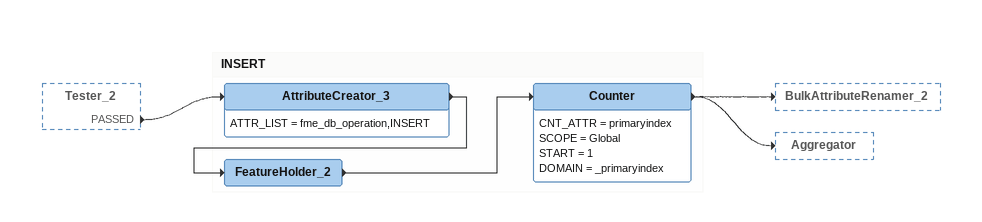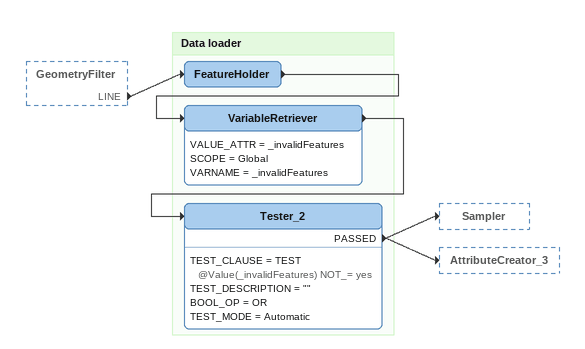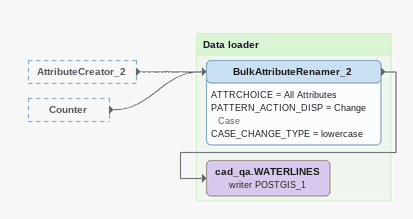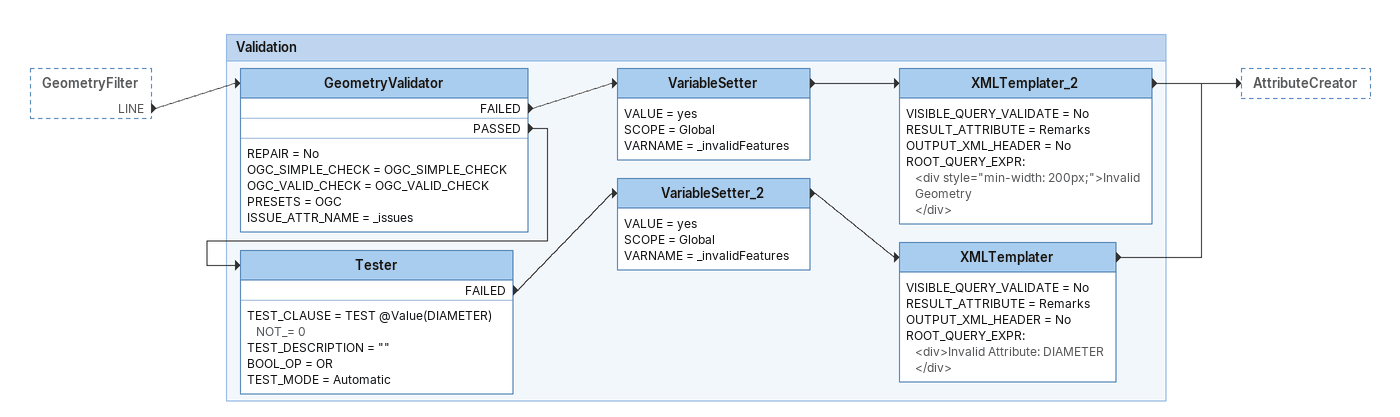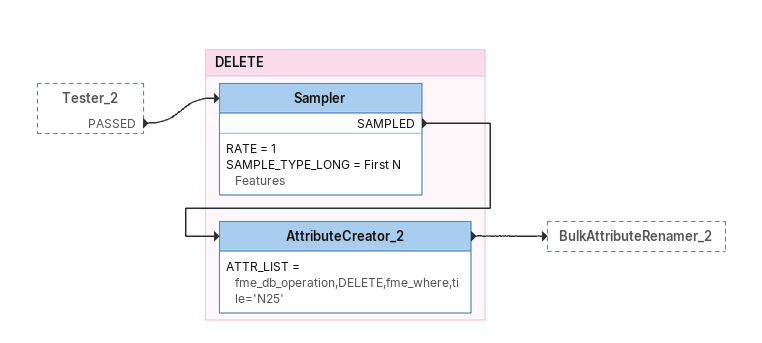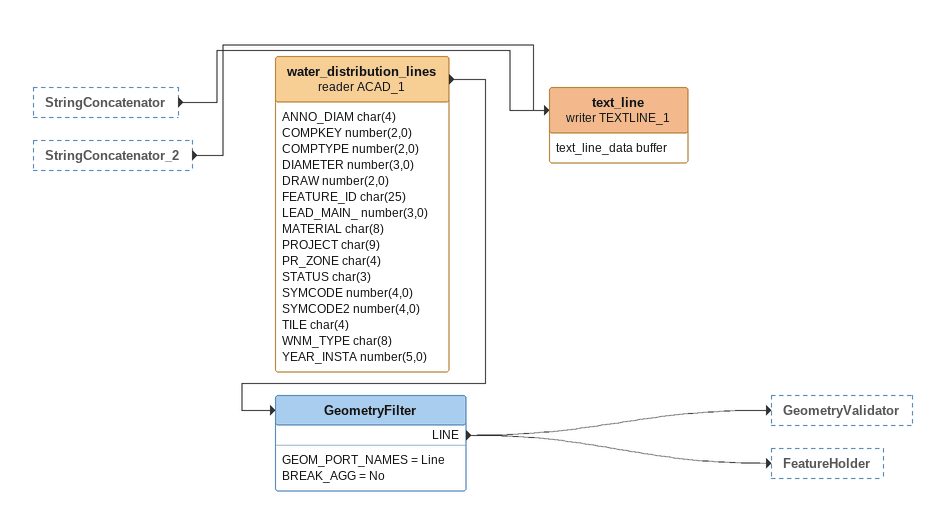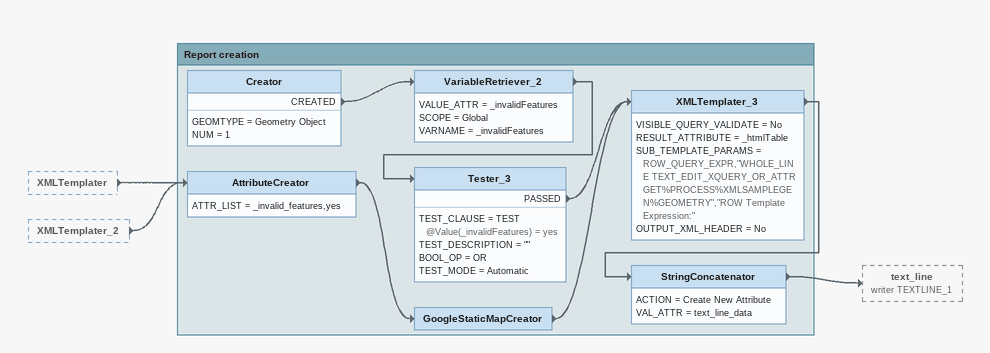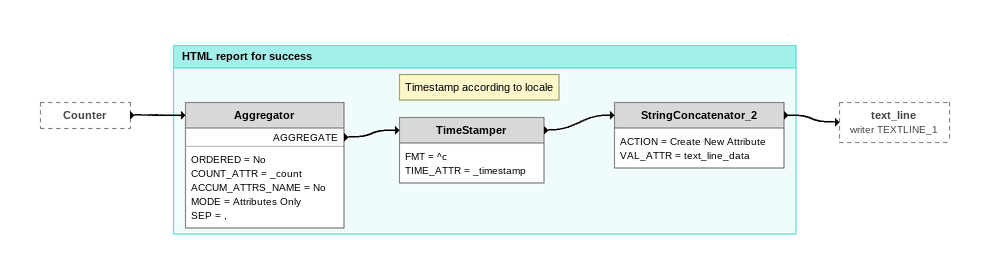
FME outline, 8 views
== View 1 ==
Tester_2 [outside]
    PASSED -> AttributeCreator_3

Bookmark: INSERT
AttributeCreator_3
    ATTR_LIST = fme_db_operation,INSERT
    -> FeatureHolder_2
FeatureHolder_2
    -> Counter
Counter
    CNT_ATTR = primaryindex
    SCOPE = Global
    START = 1
    DOMAIN = _primaryindex
    -> BulkAttributeRenamer_2
    -> Aggregator

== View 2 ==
GeometryFilter [outside]
    LINE -> FeatureHolder

Bookmark: Data loader
FeatureHolder
    -> VariableRetriever
VariableRetriever
    VALUE_ATTR = _invalidFeatures
    SCOPE = Global
    VARNAME = _invalidFeatures
    -> Tester_2
Tester_2
    TEST_CLAUSE = TEST @Value(_invalidFeatures) NOT_= yes
    TEST_DESCRIPTION = ""
    BOOL_OP = OR
    TEST_MODE = Automatic
    PASSED -> Sampler
    PASSED -> AttributeCreator_3

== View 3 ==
AttributeCreator_2 [outside]
    -> BulkAttributeRenamer_2
Counter [outside]
    -> BulkAttributeRenamer_2

Bookmark: Data loader
BulkAttributeRenamer_2
    ATTRCHOICE = All Attributes
    PATTERN_ACTION_DISP = Change Case
    CASE_CHANGE_TYPE = lowercase
    -> cad_qa.WATERLINES (writer POSTGIS_1)
cad_qa.WATERLINES (writer POSTGIS_1)

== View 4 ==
GeometryFilter [outside]
    LINE -> GeometryValidator

Bookmark: Validation
GeometryValidator
    REPAIR = No
    OGC_SIMPLE_CHECK = OGC_SIMPLE_CHECK
    OGC_VALID_CHECK = OGC_VALID_CHECK
    PRESETS = OGC
    ISSUE_ATTR_NAME = _issues
    FAILED -> VariableSetter
    PASSED -> Tester
VariableSetter
    VALUE = yes
    SCOPE = Global
    VARNAME = _invalidFeatures
    -> XMLTemplater_2
XMLTemplater_2
    VISIBLE_QUERY_VALIDATE = No
    RESULT_ATTRIBUTE = Remarks
    OUTPUT_XML_HEADER = No
    ROOT_QUERY_EXPR:
      <div style="min-width: 200px;">Invalid Geometry
      </div>
    -> AttributeCreator
Tester
    TEST_CLAUSE = TEST @Value(DIAMETER) NOT_= 0
    TEST_DESCRIPTION = ""
    BOOL_OP = OR
    TEST_MODE = Automatic
    FAILED -> VariableSetter_2
VariableSetter_2
    VALUE = yes
    SCOPE = Global
    VARNAME = _invalidFeatures
    -> XMLTemplater
XMLTemplater
    VISIBLE_QUERY_VALIDATE = No
    RESULT_ATTRIBUTE = Remarks
    OUTPUT_XML_HEADER = No
    ROOT_QUERY_EXPR:
      <div>Invalid Attribute: DIAMETER
      </div>
    -> AttributeCreator

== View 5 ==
Tester_2 [outside]
    PASSED -> Sampler

Bookmark: DELETE
Sampler
    RATE = 1
    SAMPLE_TYPE_LONG = First N Features
    SAMPLED -> AttributeCreator_2
AttributeCreator_2
    ATTR_LIST = fme_db_operation,DELETE,fme_where,tile='N25'
    -> BulkAttributeRenamer_2

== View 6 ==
StringConcatenator [outside]
    -> text_line (writer TEXTLINE_1)
StringConcatenator_2 [outside]
    -> text_line (writer TEXTLINE_1)
water_distribution_lines (reader ACAD_1)
    attributes: ANNO_DIAM char(4), COMPKEY number(2,0), COMPTYPE number(2,0), DIAMETER number(3,0), DRAW number(2,0), FEATURE_ID char(25), LEAD_MAIN_ number(3,0), MATERIAL char(8), PROJECT char(9), PR_ZONE char(4), STATUS char(3), SYMCODE number(4,0), SYMCODE2 number(4,0), TILE char(4), WNM_TYPE char(8), YEAR_INSTA number(5,0)
    -> GeometryFilter
GeometryFilter
    GEOM_PORT_NAMES = Line
    BREAK_AGG = No
    LINE -> GeometryValidator
    LINE -> FeatureHolder
text_line (writer TEXTLINE_1)
    attributes: text_line_data buffer

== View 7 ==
XMLTemplater [outside]
    -> AttributeCreator
XMLTemplater_2 [outside]
    -> AttributeCreator

Bookmark: Report creation
AttributeCreator
    ATTR_LIST = _invalid_features,yes
    -> GoogleStaticMapCreator
GoogleStaticMapCreator
    -> XMLTemplater_3
Creator
    GEOMTYPE = Geometry Object
    NUM = 1
    CREATED -> VariableRetriever_2
VariableRetriever_2
    VALUE_ATTR = _invalidFeatures
    SCOPE = Global
    VARNAME = _invalidFeatures
    -> Tester_3
Tester_3
    TEST_CLAUSE = TEST @Value(_invalidFeatures) = yes
    TEST_DESCRIPTION = ""
    BOOL_OP = OR
    TEST_MODE = Automatic
    PASSED -> XMLTemplater_3
XMLTemplater_3
    VISIBLE_QUERY_VALIDATE = No
    RESULT_ATTRIBUTE = _htmlTable
    SUB_TEMPLATE_PARAMS = ROW_QUERY_EXPR,"WHOLE_LINE TEXT_EDIT_XQUERY_OR_ATTR GET%PROCESS%XMLSAMPLEGEN%GEOMETRY","ROW Template Expression:"
    OUTPUT_XML_HEADER = No
    -> StringConcatenator
StringConcatenator
    ACTION = Create New Attribute
    VAL_ATTR = text_line_data
    -> text_line (writer TEXTLINE_1)

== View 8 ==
Counter [outside]
    -> Aggregator

Bookmark: HTML report for success
Aggregator
    ORDERED = No
    COUNT_ATTR = _count
    ACCUM_ATTRS_NAME = No
    MODE = Attributes Only
    SEP = ,
    AGGREGATE -> TimeStamper
Note: Timestamp according to locale
TimeStamper
    FMT = ^c
    TIME_ATTR = _timestamp
    -> StringConcatenator_2
StringConcatenator_2
    ACTION = Create New Attribute
    VAL_ATTR = text_line_data
    -> text_line (writer TEXTLINE_1)
